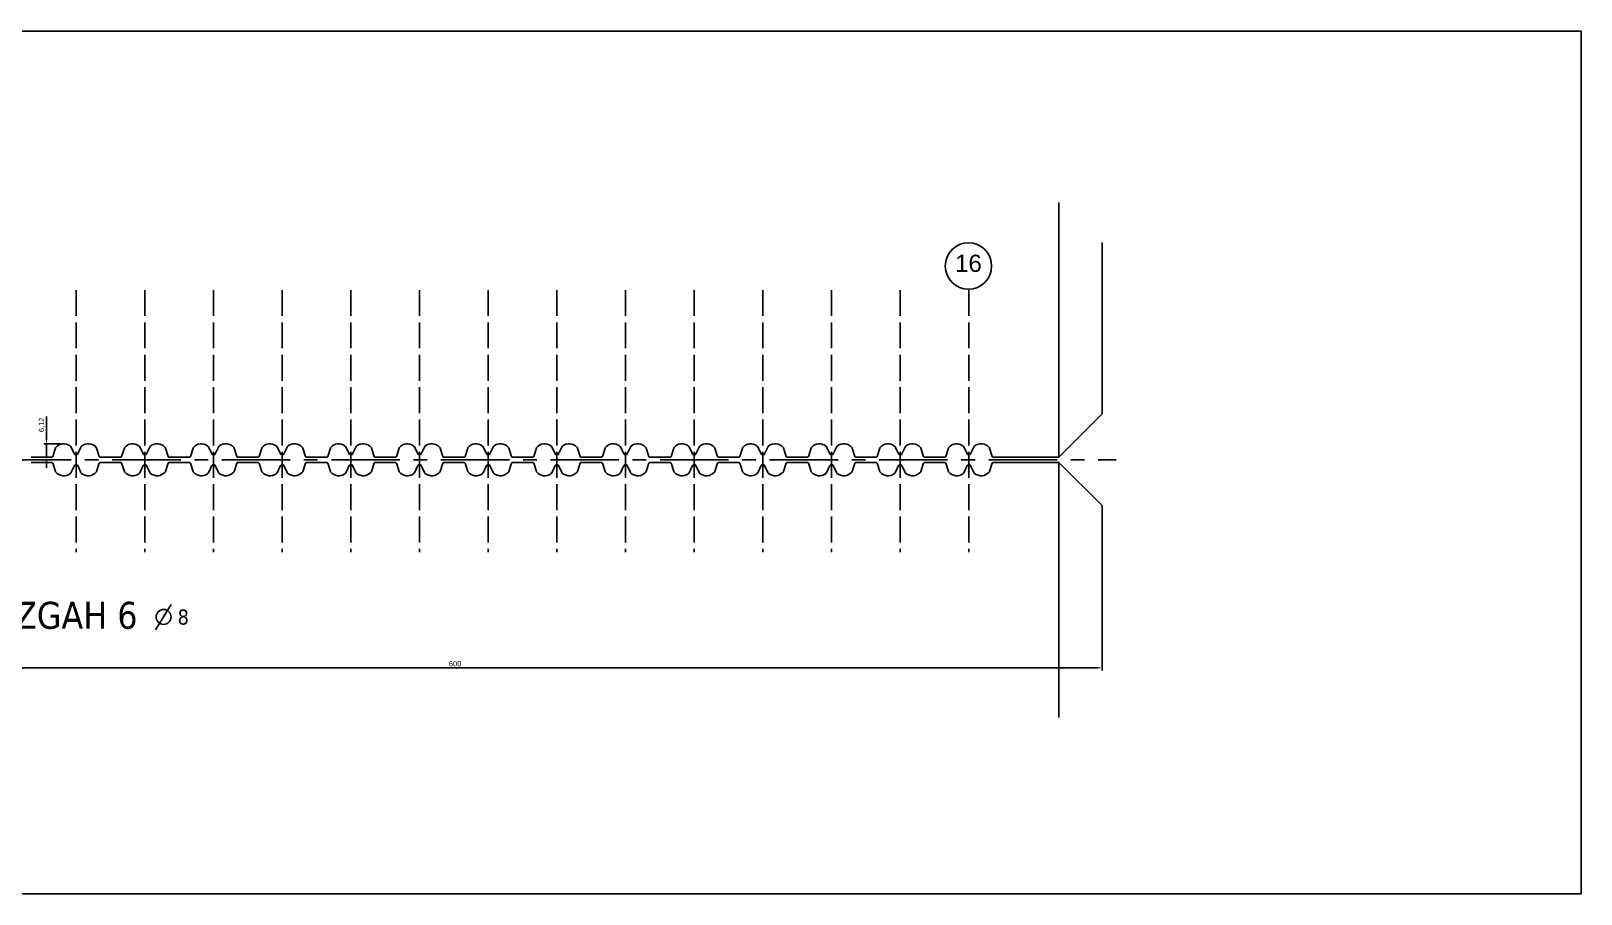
# Model space of a CAD drawing. Header units: millimetres. Extents: x 1526 to 31626, y -4643 to 9189.
# Drawn here: x 23361 to 24080, y -2643 to -2243 of the extents above; entities that cross this region are included whole.
import ezdxf

# ---------------------------------------------------------------- set-up
doc = ezdxf.new("R2010")
doc.units = ezdxf.units.MM
doc.linetypes.add('ACAD_ISO02W100', pattern=[15, 12, -3])
doc.linetypes.add('CENTER', pattern=[50.8, 31.75, -6.35, 6.35, -6.35])
doc.styles.get("Standard").update_dxf_attribs({"font": 'arial.ttf'})
doc.dimstyles.new('ISO-25', dxfattribs={"dimtxt": 2.5, "dimasz": 2.5, "dimexe": 1.25, "dimexo": 0.625, "dimtad": 1, "dimtxsty": 'Standard', "dimcen": 2.5, "dimadec": 0, "dimazin": 0, "dimtfac": 1, "dimtmove": 0, "dimatfit": 3, "dimfxl": 1, "dimarcsym": 0})

# ---------------------------------------------------------------- blocks, each defined once
blk = doc.blocks.new('*D2259')
at = {"color": 0, "lineweight": -2, "transparency": 16777216}
for p, q in [((23258, -2464.02), (23258, -2539.82)), ((23858, -2473.52), (23858, -2539.82)), ((23260.5, -2538.57), (23855.5, -2538.57))]:
    blk.add_line(p, q, dxfattribs=at)
at = {"color": 0, "transparency": 16777216}
for points in [[(23260.5, -2538.15), (23260.5, -2538.98), (23258, -2538.57)], [(23855.5, -2538.15), (23855.5, -2538.98), (23858, -2538.57)]]:
    blk.add_solid(points, dxfattribs=at)
at = {"layer": 'Defpoints', "color": 0, "transparency": 16777216}
for p in [(23258, -2463.4), (23858, -2472.9), (23858, -2538.57)]:
    blk.add_point(p, dxfattribs=at)
at = {"color": 0, "transparency": 16777216, "insert": (23558, -2536.67), "char_height": 2.5, "attachment_point": 5}
blk.add_mtext('600', dxfattribs=at)
blk = doc.blocks.new('*D2124')
at = {"color": 0, "lineweight": -2, "transparency": 16777216}
for p, q in [((23368.53, -2432.28), (23368.53, -2422.05)), ((23375.38, -2434.78), (23367.28, -2434.78)), ((23368.53, -2440.9), (23368.53, -2434.78)), ((23366.94, -2440.9), (23369.78, -2440.9)), ((23368.53, -2443.4), (23368.53, -2445.9))]:
    blk.add_line(p, q, dxfattribs=at)
at = {"color": 0, "transparency": 16777216}
for points in [[(23368.11, -2432.28), (23368.95, -2432.28), (23368.53, -2434.78)], [(23368.11, -2443.4), (23368.95, -2443.4), (23368.53, -2440.9)]]:
    blk.add_solid(points, dxfattribs=at)
at = {"layer": 'Defpoints', "color": 0, "transparency": 16777216}
for p in [(23368.53, -2434.78), (23376.01, -2434.78), (23366.31, -2440.9)]:
    blk.add_point(p, dxfattribs=at)
at = {"color": 0, "lineweight": 15, "transparency": 16777216, "insert": (23366.4, -2425.91), "char_height": 2.5, "attachment_point": 5, "rotation": 90}
blk.add_mtext('6,12', dxfattribs=at)

msp = doc.modelspace()

# ---------------------------------------------------------------- linework, layer by layer
for p, q in [((23837.99851, -2440.89546), (23837.99851, -2322.91406)), ((23857.99851, -2420.89546), (23857.99851, -2341.38509)), ((23837.99851, -2440.89546), (23857.99851, -2420.89546)), ((23380.00298, -2436.38915), (23381.44869, -2439.4415)), ((23384.46705, -2436.2237), (23383.01059, -2439.4415)), ((23411.93303, -2436.38915), (23413.37873, -2439.4415)), ((23416.39709, -2436.2237), (23414.94064, -2439.4415)), ((23443.77475, -2436.38915), (23445.22045, -2439.4415)), ((23448.23881, -2436.2237), (23446.78236, -2439.4415)), ((23475.61648, -2436.38915), (23477.06218, -2439.4415)), ((23480.08054, -2436.2237), (23478.62408, -2439.4415)), ((23507.4582, -2436.38915), (23508.9039, -2439.4415)), ((23511.92226, -2436.2237), (23510.46581, -2439.4415)), ((23539.29992, -2436.38915), (23540.74563, -2439.4415)), ((23543.76399, -2436.2237), (23542.30753, -2439.4415)), ((23571.14165, -2436.38915), (23572.58735, -2439.4415)), ((23575.60571, -2436.2237), (23574.14925, -2439.4415)), ((23602.98337, -2436.38915), (23604.42907, -2439.4415)), ((23607.44743, -2436.2237), (23605.99098, -2439.4415)), ((23634.82509, -2436.38915), (23636.2708, -2439.4415)), ((23639.28916, -2436.2237), (23637.8327, -2439.4415)), ((23666.66682, -2436.38915), (23668.11252, -2439.4415)), ((23671.13088, -2436.2237), (23669.67443, -2439.4415)), ((23698.50854, -2436.38915), (23699.95425, -2439.4415)), ((23702.97261, -2436.2237), (23701.51615, -2439.4415)), ((23730.35027, -2436.38915), (23731.79597, -2439.4415)), ((23734.81433, -2436.2237), (23733.35787, -2439.4415)), ((23762.19199, -2436.38915), (23763.63769, -2439.4415)), ((23766.65605, -2436.2237), (23765.1996, -2439.4415)), ((23794.03371, -2436.38915), (23795.47942, -2439.4415)), ((23798.49778, -2436.2237), (23797.04132, -2439.4415)), ((23361.39087, -2440.89546), (23371.2326, -2440.89546)), ((23361.39087, -2443.39546), (23371.2326, -2443.39546)), ((23393.32092, -2440.89546), (23403.16264, -2440.89546)), ((23393.32092, -2443.39546), (23403.16264, -2443.39546)), ((23425.16264, -2440.89546), (23435.00436, -2440.89546)), ((23425.16264, -2443.39546), (23435.00436, -2443.39546)), ((23457.00436, -2440.89546), (23466.84609, -2440.89546)), ((23457.00436, -2443.39546), (23466.84609, -2443.39546)), ((23488.84609, -2440.89546), (23498.68781, -2440.89546)), ((23488.84609, -2443.39546), (23498.68781, -2443.39546)), ((23520.68781, -2440.89546), (23530.52954, -2440.89546)), ((23520.68781, -2443.39546), (23530.52954, -2443.39546)), ((23552.52954, -2440.89546), (23562.37126, -2440.89546)), ((23552.52954, -2443.39546), (23562.37126, -2443.39546)), ((23584.37126, -2440.89546), (23594.21298, -2440.89546)), ((23584.37126, -2443.39546), (23594.21298, -2443.39546)), ((23616.21298, -2440.89546), (23626.05471, -2440.89546)), ((23616.21298, -2443.39546), (23626.05471, -2443.39546)), ((23648.05471, -2440.89546), (23657.89643, -2440.89546)), ((23648.05471, -2443.39546), (23657.89643, -2443.39546)), ((23679.89643, -2440.89546), (23689.73815, -2440.89546)), ((23679.89643, -2443.39546), (23689.73815, -2443.39546)), ((23711.73815, -2440.89546), (23721.57988, -2440.89546)), ((23711.73815, -2443.39546), (23721.57988, -2443.39546)), ((23743.57988, -2440.89546), (23753.4216, -2440.89546)), ((23743.57988, -2443.39546), (23753.4216, -2443.39546)), ((23775.4216, -2440.89546), (23785.26333, -2440.89546)), ((23775.4216, -2443.39546), (23785.26333, -2443.39546)), ((23807.26333, -2440.89546), (23837.99851, -2440.89546)), ((23807.26333, -2443.39546), (23837.99851, -2443.39546)), ((23837.99851, -2443.39546), (23837.99851, -2561.57532)), ((23837.99851, -2443.39546), (23857.99851, -2463.39546)), ((23380.00298, -2447.90176), (23381.44869, -2444.84942)), ((23382.2326, -2445.89546), (23382.2326, -2446.99546)), ((23384.46705, -2448.06721), (23383.01059, -2444.84942)), ((23411.93303, -2447.90176), (23413.37873, -2444.84942)), ((23414.16264, -2445.89546), (23414.16264, -2446.99546)), ((23416.39709, -2448.06721), (23414.94064, -2444.84942)), ((23443.77475, -2447.90176), (23445.22045, -2444.84942)), ((23446.00436, -2445.89546), (23446.00436, -2446.99546)), ((23448.23881, -2448.06721), (23446.78236, -2444.84942)), ((23475.61648, -2447.90176), (23477.06218, -2444.84942)), ((23477.84609, -2445.89546), (23477.84609, -2446.99546)), ((23480.08054, -2448.06721), (23478.62408, -2444.84942)), ((23507.4582, -2447.90176), (23508.9039, -2444.84942)), ((23509.68781, -2445.89546), (23509.68781, -2446.99546)), ((23511.92226, -2448.06721), (23510.46581, -2444.84942)), ((23539.29992, -2447.90176), (23540.74563, -2444.84942)), ((23541.52954, -2445.89546), (23541.52954, -2446.99546)), ((23543.76399, -2448.06721), (23542.30753, -2444.84942)), ((23571.14165, -2447.90176), (23572.58735, -2444.84942)), ((23573.37126, -2445.89546), (23573.37126, -2446.99546)), ((23575.60571, -2448.06721), (23574.14925, -2444.84942)), ((23602.98337, -2447.90176), (23604.42907, -2444.84942)), ((23605.21298, -2445.89546), (23605.21298, -2446.99546)), ((23607.44743, -2448.06721), (23605.99098, -2444.84942)), ((23634.82509, -2447.90176), (23636.2708, -2444.84942)), ((23637.05471, -2445.89546), (23637.05471, -2446.99546)), ((23639.28916, -2448.06721), (23637.8327, -2444.84942)), ((23666.66682, -2447.90176), (23668.11252, -2444.84942)), ((23668.89643, -2445.89546), (23668.89643, -2446.99546)), ((23671.13088, -2448.06721), (23669.67443, -2444.84942)), ((23698.50854, -2447.90176), (23699.95425, -2444.84942)), ((23700.73815, -2445.89546), (23700.73815, -2446.99546)), ((23702.97261, -2448.06721), (23701.51615, -2444.84942)), ((23730.35027, -2447.90176), (23731.79597, -2444.84942)), ((23732.57988, -2445.89546), (23732.57988, -2446.99546)), ((23734.81433, -2448.06721), (23733.35787, -2444.84942)), ((23762.19199, -2447.90176), (23763.63769, -2444.84942)), ((23764.4216, -2445.89546), (23764.4216, -2446.99546)), ((23766.65605, -2448.06721), (23765.1996, -2444.84942)), ((23794.03371, -2447.90176), (23795.47942, -2444.84942)), ((23796.26333, -2445.89546), (23796.26333, -2446.99546)), ((23798.49778, -2448.06721), (23797.04132, -2444.84942)), ((23857.99851, -2463.39546), (23857.99851, -2539.08221)), ((23419.11899, -2521.02416), (23426.40079, -2509.25696))]:
    msp.add_line(p, q)
at = {"linetype": 'ACAD_ISO02W100', "lineweight": 15}
msp.add_line((23382.23861, -2363.48199), (23382.23861, -2484.98639), dxfattribs=at)
at = {"linetype": 'ACAD_ISO02W100'}
for p, q in [((23382.23861, -2363.48199), (23382.23861, -2484.98639)), ((23414.16865, -2363.48199), (23414.16865, -2484.98639)), ((23446.01038, -2363.48199), (23446.01038, -2484.98639)), ((23477.8521, -2363.48199), (23477.8521, -2484.98639)), ((23509.69383, -2363.48199), (23509.69383, -2484.98639)), ((23541.53555, -2363.48199), (23541.53555, -2484.98639)), ((23573.37727, -2363.48199), (23573.37727, -2484.98639)), ((23605.219, -2363.48199), (23605.219, -2484.98639)), ((23637.06072, -2363.48199), (23637.06072, -2484.98639)), ((23668.90244, -2363.48199), (23668.90244, -2484.98639)), ((23700.74417, -2363.48199), (23700.74417, -2484.98639)), ((23732.58589, -2363.48199), (23732.58589, -2484.98639)), ((23764.42762, -2363.48199), (23764.42762, -2484.98639)), ((23796.26934, -2363.48199), (23796.26934, -2484.98639))]:
    msp.add_line(p, q, dxfattribs=at)
at = {"color": 1, "linetype": 'CENTER'}
msp.add_line((23246.60985, -2442.14546), (23864.46284, -2442.14546), dxfattribs=at)
at = {"color": 0}
for p, q in [((23371.45453, -2440.55556), (23372.6994, -2436.69739)), ((23393.01066, -2440.55556), (23391.76579, -2436.69739)), ((23403.38457, -2440.55556), (23404.62944, -2436.69739)), ((23424.94071, -2440.55556), (23423.69584, -2436.69739)), ((23435.2263, -2440.55556), (23436.47117, -2436.69739)), ((23456.78243, -2440.55556), (23455.53756, -2436.69739)), ((23467.06802, -2440.55556), (23468.31289, -2436.69739)), ((23488.62415, -2440.55556), (23487.37928, -2436.69739)), ((23498.90974, -2440.55556), (23500.15462, -2436.69739)), ((23520.46588, -2440.55556), (23519.22101, -2436.69739)), ((23530.75147, -2440.55556), (23531.99634, -2436.69739)), ((23552.3076, -2440.55556), (23551.06273, -2436.69739)), ((23562.59319, -2440.55556), (23563.83806, -2436.69739)), ((23584.14933, -2440.55556), (23582.90446, -2436.69739)), ((23594.43492, -2440.55556), (23595.67979, -2436.69739)), ((23615.99105, -2440.55556), (23614.74618, -2436.69739)), ((23626.27664, -2440.55556), (23627.52151, -2436.69739)), ((23647.83277, -2440.55556), (23646.5879, -2436.69739)), ((23658.11836, -2440.55556), (23659.36323, -2436.69739)), ((23679.6745, -2440.55556), (23678.42963, -2436.69739)), ((23689.96009, -2440.55556), (23691.20496, -2436.69739)), ((23711.51622, -2440.55556), (23710.27135, -2436.69739)), ((23721.80181, -2440.55556), (23723.04668, -2436.69739)), ((23743.35795, -2440.55556), (23742.11307, -2436.69739)), ((23753.64354, -2440.55556), (23754.88841, -2436.69739)), ((23775.19967, -2440.55556), (23773.9548, -2436.69739)), ((23785.48526, -2440.55556), (23786.73013, -2436.69739)), ((23807.04139, -2440.55556), (23805.79652, -2436.69739)), ((23371.45453, -2443.73536), (23372.6994, -2447.59353)), ((23393.01066, -2443.73536), (23391.76579, -2447.59353)), ((23403.38457, -2443.73536), (23404.62944, -2447.59353)), ((23424.94071, -2443.73536), (23423.69584, -2447.59353)), ((23435.2263, -2443.73536), (23436.47117, -2447.59353)), ((23456.78243, -2443.73536), (23455.53756, -2447.59353)), ((23467.06802, -2443.73536), (23468.31289, -2447.59353)), ((23488.62415, -2443.73536), (23487.37928, -2447.59353)), ((23498.90974, -2443.73536), (23500.15462, -2447.59353)), ((23520.46588, -2443.73536), (23519.22101, -2447.59353)), ((23530.75147, -2443.73536), (23531.99634, -2447.59353)), ((23552.3076, -2443.73536), (23551.06273, -2447.59353)), ((23562.59319, -2443.73536), (23563.83806, -2447.59353)), ((23584.14933, -2443.73536), (23582.90446, -2447.59353)), ((23594.43492, -2443.73536), (23595.67979, -2447.59353)), ((23615.99105, -2443.73536), (23614.74618, -2447.59353)), ((23626.27664, -2443.73536), (23627.52151, -2447.59353)), ((23647.83277, -2443.73536), (23646.5879, -2447.59353)), ((23658.11836, -2443.73536), (23659.36323, -2447.59353)), ((23679.6745, -2443.73536), (23678.42963, -2447.59353)), ((23689.96009, -2443.73536), (23691.20496, -2447.59353)), ((23711.51622, -2443.73536), (23710.27135, -2447.59353)), ((23721.80181, -2443.73536), (23723.04668, -2447.59353)), ((23743.35795, -2443.73536), (23742.11307, -2447.59353)), ((23753.64354, -2443.73536), (23754.88841, -2447.59353)), ((23775.19967, -2443.73536), (23773.9548, -2447.59353)), ((23785.48526, -2443.73536), (23786.73013, -2447.59353)), ((23807.04139, -2443.73536), (23805.79652, -2447.59353))]:
    msp.add_line(p, q, dxfattribs=at)
at = {"color": 2}
for points in [[(23045.78235, -2243.4056), (24080.04853, -2243.4056)], [(23045.78239, -2643.4056), (23045.78239, -2243.4056), (24080.04857, -2243.4056), (24080.04857, -2643.4056), (23045.78239, -2643.4056), (23045.78239, -2243.4056)]]:
    msp.add_lwpolyline(points, dxfattribs=at)
for centre, radius in [((23796.02303, -2352.33203), 10.75362), ((23422.84228, -2515.00741), 3.47217)]:
    msp.add_circle(centre, radius)
for centre, radius, start, end in [((23373.40043, -2436.88265), 0.72509, 136.56097302, 165.1965397), ((23376.57518, -2439.7491), 5.00225, 55.28432293, 137.7242532), ((23377.93277, -2437.38458), 2.2971, 25.67984804, 49.52074843), ((23386.8653, -2437.85144), 2.89847, 135.13993271, 145.83451381), ((23387.89001, -2439.7491), 5.00225, 42.2757468, 127.99347675), ((23391.06477, -2436.88265), 0.72509, 14.8034603, 43.43902698), ((23405.33047, -2436.88265), 0.72509, 136.56097302, 165.1965397), ((23408.50522, -2439.7491), 5.00225, 55.28432293, 137.7242532), ((23409.86281, -2437.38458), 2.2971, 25.67984804, 49.52074843), ((23418.79534, -2437.85144), 2.89847, 135.13993271, 145.83451381), ((23419.82006, -2439.7491), 5.00225, 42.2757468, 127.99347675), ((23422.99481, -2436.88265), 0.72509, 14.8034603, 43.43902698), ((23437.17219, -2436.88265), 0.72509, 136.56097302, 165.1965397), ((23440.34695, -2439.7491), 5.00225, 55.28432293, 137.7242532), ((23441.70453, -2437.38458), 2.2971, 25.67984804, 49.52074843), ((23450.63706, -2437.85144), 2.89847, 135.13993271, 145.83451381), ((23451.66178, -2439.7491), 5.00225, 42.2757468, 127.99347675), ((23454.83653, -2436.88265), 0.72509, 14.8034603, 43.43902698), ((23469.01392, -2436.88265), 0.72509, 136.56097302, 165.1965397), ((23472.18867, -2439.7491), 5.00225, 55.28432293, 137.7242532), ((23473.54626, -2437.38458), 2.2971, 25.67984804, 49.52074843), ((23482.47879, -2437.85144), 2.89847, 135.13993271, 145.83451381), ((23483.50351, -2439.7491), 5.00225, 42.2757468, 127.99347675), ((23486.67826, -2436.88265), 0.72509, 14.8034603, 43.43902698), ((23500.85564, -2436.88265), 0.72509, 136.56097302, 165.1965397), ((23504.03039, -2439.7491), 5.00225, 55.28432293, 137.7242532), ((23505.38798, -2437.38458), 2.2971, 25.67984804, 49.52074843), ((23514.32051, -2437.85144), 2.89847, 135.13993271, 145.83451381), ((23515.34523, -2439.7491), 5.00225, 42.2757468, 127.99347675), ((23518.51998, -2436.88265), 0.72509, 14.8034603, 43.43902698), ((23532.69737, -2436.88265), 0.72509, 136.56097302, 165.1965397), ((23535.87212, -2439.7491), 5.00225, 55.28432293, 137.7242532), ((23537.22971, -2437.38458), 2.2971, 25.67984804, 49.52074843), ((23546.16224, -2437.85144), 2.89847, 135.13993271, 145.83451381), ((23547.18695, -2439.7491), 5.00225, 42.2757468, 127.99347675), ((23550.3617, -2436.88265), 0.72509, 14.8034603, 43.43902698), ((23564.53909, -2436.88265), 0.72509, 136.56097302, 165.1965397), ((23567.71384, -2439.7491), 5.00225, 55.28432293, 137.7242532), ((23569.07143, -2437.38458), 2.2971, 25.67984804, 49.52074843), ((23578.00396, -2437.85144), 2.89847, 135.13993271, 145.83451381), ((23579.02868, -2439.7491), 5.00225, 42.2757468, 127.99347675), ((23582.20343, -2436.88265), 0.72509, 14.8034603, 43.43902698), ((23596.38081, -2436.88265), 0.72509, 136.56097302, 165.1965397), ((23599.55556, -2439.7491), 5.00225, 55.28432293, 137.7242532), ((23600.91315, -2437.38458), 2.2971, 25.67984804, 49.52074843), ((23609.84568, -2437.85144), 2.89847, 135.13993271, 145.83451381), ((23610.8704, -2439.7491), 5.00225, 42.2757468, 127.99347675), ((23614.04515, -2436.88265), 0.72509, 14.8034603, 43.43902698), ((23628.22254, -2436.88265), 0.72509, 136.56097302, 165.1965397), ((23631.39729, -2439.7491), 5.00225, 55.28432293, 137.7242532), ((23632.75488, -2437.38458), 2.2971, 25.67984804, 49.52074843), ((23641.68741, -2437.85144), 2.89847, 135.13993271, 145.83451381), ((23642.71213, -2439.7491), 5.00225, 42.2757468, 127.99347675), ((23645.88688, -2436.88265), 0.72509, 14.8034603, 43.43902698), ((23660.06426, -2436.88265), 0.72509, 136.56097302, 165.1965397), ((23663.23901, -2439.7491), 5.00225, 55.28432293, 137.7242532), ((23664.5966, -2437.38458), 2.2971, 25.67984804, 49.52074843), ((23673.52913, -2437.85144), 2.89847, 135.13993271, 145.83451381), ((23674.55385, -2439.7491), 5.00225, 42.2757468, 127.99347675), ((23677.7286, -2436.88265), 0.72509, 14.8034603, 43.43902698), ((23691.90599, -2436.88265), 0.72509, 136.56097302, 165.1965397), ((23695.08074, -2439.7491), 5.00225, 55.28432293, 137.7242532), ((23696.43832, -2437.38458), 2.2971, 25.67984804, 49.52074843), ((23705.37086, -2437.85144), 2.89847, 135.13993271, 145.83451381), ((23706.39557, -2439.7491), 5.00225, 42.2757468, 127.99347675), ((23709.57032, -2436.88265), 0.72509, 14.8034603, 43.43902698), ((23723.74771, -2436.88265), 0.72509, 136.56097302, 165.1965397), ((23726.92246, -2439.7491), 5.00225, 55.28432293, 137.7242532), ((23728.28005, -2437.38458), 2.2971, 25.67984804, 49.52074843), ((23737.21258, -2437.85144), 2.89847, 135.13993271, 145.83451381), ((23738.2373, -2439.7491), 5.00225, 42.2757468, 127.99347675), ((23741.41205, -2436.88265), 0.72509, 14.8034603, 43.43902698), ((23755.58943, -2436.88265), 0.72509, 136.56097302, 165.1965397), ((23758.76418, -2439.7491), 5.00225, 55.28432293, 137.7242532), ((23760.12177, -2437.38458), 2.2971, 25.67984804, 49.52074843), ((23769.0543, -2437.85144), 2.89847, 135.13993271, 145.83451381), ((23770.07902, -2439.7491), 5.00225, 42.2757468, 127.99347675), ((23773.25377, -2436.88265), 0.72509, 14.8034603, 43.43902698), ((23787.43116, -2436.88265), 0.72509, 136.56097302, 165.1965397), ((23790.60591, -2439.7491), 5.00225, 55.28432293, 137.7242532), ((23791.9635, -2437.38458), 2.2971, 25.67984804, 49.52074843), ((23800.89603, -2437.85144), 2.89847, 135.13993271, 145.83451381), ((23801.92074, -2439.7491), 5.00225, 42.2757468, 127.99347675), ((23805.0955, -2436.88265), 0.72509, 14.8034603, 43.43902698), ((23370.86677, -2440.41419), 0.60452, 307.23966701, 346.47617537), ((23370.86677, -2443.87672), 0.60452, 13.52382463, 52.76033299), ((23382.00598, -2439.22404), 0.59821, 201.31575058, 241.99714617), ((23382.2326, -2436.79546), 3, 260.26086222, 279.62457831), ((23382.57954, -2439.3377), 0.44337, 290.41130635, 346.46021129), ((23393.59842, -2440.41419), 0.60452, 193.52382463, 232.76033299), ((23393.59842, -2443.87672), 0.60452, 127.23966701, 166.47617537), ((23402.79681, -2440.41419), 0.60452, 307.23966701, 346.47617537), ((23402.79681, -2443.87672), 0.60452, 13.52382463, 52.76033299), ((23413.93602, -2439.22404), 0.59821, 201.31575058, 241.99714617), ((23414.16264, -2436.79546), 3, 260.26086222, 279.62457831), ((23414.50959, -2439.3377), 0.44337, 290.41130635, 346.46021129), ((23425.52846, -2440.41419), 0.60452, 193.52382463, 232.76033299), ((23425.52846, -2443.87672), 0.60452, 127.23966701, 166.47617537), ((23434.63854, -2440.41419), 0.60452, 307.23966701, 346.47617537), ((23434.63854, -2443.87672), 0.60452, 13.52382463, 52.76033299), ((23445.77775, -2439.22404), 0.59821, 201.31575058, 241.99714617), ((23446.00436, -2436.79546), 3, 260.26086222, 279.62457831), ((23446.35131, -2439.3377), 0.44337, 290.41130635, 346.46021129), ((23457.37019, -2440.41419), 0.60452, 193.52382463, 232.76033299), ((23457.37019, -2443.87672), 0.60452, 127.23966701, 166.47617537), ((23466.48026, -2440.41419), 0.60452, 307.23966701, 346.47617537), ((23466.48026, -2443.87672), 0.60452, 13.52382463, 52.76033299), ((23477.61947, -2439.22404), 0.59821, 201.31575058, 241.99714617), ((23477.84609, -2436.79546), 3, 260.26086222, 279.62457831), ((23478.19303, -2439.3377), 0.44337, 290.41130635, 346.46021129), ((23489.21191, -2440.41419), 0.60452, 193.52382463, 232.76033299), ((23489.21191, -2443.87672), 0.60452, 127.23966701, 166.47617537), ((23498.32199, -2440.41419), 0.60452, 307.23966701, 346.47617537), ((23498.32199, -2443.87672), 0.60452, 13.52382463, 52.76033299), ((23509.46119, -2439.22404), 0.59821, 201.31575058, 241.99714617), ((23509.68781, -2436.79546), 3, 260.26086222, 279.62457831), ((23510.03476, -2439.3377), 0.44337, 290.41130635, 346.46021129), ((23521.05364, -2440.41419), 0.60452, 193.52382463, 232.76033299), ((23521.05364, -2443.87672), 0.60452, 127.23966701, 166.47617537), ((23530.16371, -2440.41419), 0.60452, 307.23966701, 346.47617537), ((23530.16371, -2443.87672), 0.60452, 13.52382463, 52.76033299), ((23541.30292, -2439.22404), 0.59821, 201.31575058, 241.99714617), ((23541.52954, -2436.79546), 3, 260.26086222, 279.62457831), ((23541.87648, -2439.3377), 0.44337, 290.41130635, 346.46021129), ((23552.89536, -2440.41419), 0.60452, 193.52382463, 232.76033299), ((23552.89536, -2443.87672), 0.60452, 127.23966701, 166.47617537), ((23562.00543, -2440.41419), 0.60452, 307.23966701, 346.47617537), ((23562.00543, -2443.87672), 0.60452, 13.52382463, 52.76033299), ((23573.14464, -2439.22404), 0.59821, 201.31575058, 241.99714617), ((23573.37126, -2436.79546), 3, 260.26086222, 279.62457831), ((23573.71821, -2439.3377), 0.44337, 290.41130635, 346.46021129), ((23584.73708, -2440.41419), 0.60452, 193.52382463, 232.76033299), ((23584.73708, -2443.87672), 0.60452, 127.23966701, 166.47617537), ((23593.84716, -2440.41419), 0.60452, 307.23966701, 346.47617537), ((23593.84716, -2443.87672), 0.60452, 13.52382463, 52.76033299), ((23604.98637, -2439.22404), 0.59821, 201.31575058, 241.99714617), ((23605.21298, -2436.79546), 3, 260.26086222, 279.62457831), ((23605.55993, -2439.3377), 0.44337, 290.41130635, 346.46021129), ((23616.57881, -2440.41419), 0.60452, 193.52382463, 232.76033299), ((23616.57881, -2443.87672), 0.60452, 127.23966701, 166.47617537), ((23625.68888, -2440.41419), 0.60452, 307.23966701, 346.47617537), ((23625.68888, -2443.87672), 0.60452, 13.52382463, 52.76033299), ((23636.82809, -2439.22404), 0.59821, 201.31575058, 241.99714617), ((23637.05471, -2436.79546), 3, 260.26086222, 279.62457831), ((23637.40165, -2439.3377), 0.44337, 290.41130635, 346.46021129), ((23648.42053, -2440.41419), 0.60452, 193.52382463, 232.76033299), ((23648.42053, -2443.87672), 0.60452, 127.23966701, 166.47617537), ((23657.53061, -2440.41419), 0.60452, 307.23966701, 346.47617537), ((23657.53061, -2443.87672), 0.60452, 13.52382463, 52.76033299), ((23668.66981, -2439.22404), 0.59821, 201.31575058, 241.99714617), ((23668.89643, -2436.79546), 3, 260.26086222, 279.62457831), ((23669.24338, -2439.3377), 0.44337, 290.41130635, 346.46021129), ((23680.26226, -2440.41419), 0.60452, 193.52382463, 232.76033299), ((23680.26226, -2443.87672), 0.60452, 127.23966701, 166.47617537), ((23689.37233, -2440.41419), 0.60452, 307.23966701, 346.47617537), ((23689.37233, -2443.87672), 0.60452, 13.52382463, 52.76033299), ((23700.51154, -2439.22404), 0.59821, 201.31575058, 241.99714617), ((23700.73815, -2436.79546), 3, 260.26086222, 279.62457831), ((23701.0851, -2439.3377), 0.44337, 290.41130635, 346.46021129), ((23712.10398, -2440.41419), 0.60452, 193.52382463, 232.76033299), ((23712.10398, -2443.87672), 0.60452, 127.23966701, 166.47617537), ((23721.21405, -2440.41419), 0.60452, 307.23966701, 346.47617537), ((23721.21405, -2443.87672), 0.60452, 13.52382463, 52.76033299), ((23732.35326, -2439.22404), 0.59821, 201.31575058, 241.99714617), ((23732.57988, -2436.79546), 3, 260.26086222, 279.62457831), ((23732.92682, -2439.3377), 0.44337, 290.41130635, 346.46021129), ((23743.9457, -2440.41419), 0.60452, 193.52382463, 232.76033299), ((23743.9457, -2443.87672), 0.60452, 127.23966701, 166.47617537), ((23753.05578, -2440.41419), 0.60452, 307.23966701, 346.47617537), ((23753.05578, -2443.87672), 0.60452, 13.52382463, 52.76033299), ((23764.19499, -2439.22404), 0.59821, 201.31575058, 241.99714617), ((23764.4216, -2436.79546), 3, 260.26086222, 279.62457831), ((23764.76855, -2439.3377), 0.44337, 290.41130635, 346.46021129), ((23775.78743, -2440.41419), 0.60452, 193.52382463, 232.76033299), ((23775.78743, -2443.87672), 0.60452, 127.23966701, 166.47617537), ((23784.8975, -2440.41419), 0.60452, 307.23966701, 346.47617537), ((23784.8975, -2443.87672), 0.60452, 13.52382463, 52.76033299), ((23796.03671, -2439.22404), 0.59821, 201.31575058, 241.99714617), ((23796.26333, -2436.79546), 3, 260.26086222, 279.62457831), ((23796.61027, -2439.3377), 0.44337, 290.41130635, 346.46021129), ((23807.62915, -2440.41419), 0.60452, 193.52382463, 232.76033299), ((23807.62915, -2443.87672), 0.60452, 127.23966701, 166.47617537), ((23373.40043, -2447.40826), 0.72509, 194.8034603, 223.43902698), ((23376.57518, -2444.54181), 5.00225, 222.2757468, 304.71567707), ((23377.93277, -2446.90633), 2.2971, 310.47925157, 334.32015196), ((23382.00598, -2445.06687), 0.59821, 118.00285383, 158.68424942), ((23382.2326, -2447.49546), 3, 80.37542169, 99.73913778), ((23382.57954, -2444.95322), 0.44337, 13.53978871, 69.58869365), ((23386.8653, -2446.43947), 2.89847, 214.16548619, 224.86006729), ((23387.89001, -2444.54181), 5.00225, 232.00652325, 317.7242532), ((23391.06477, -2447.40826), 0.72509, 316.56097302, 345.1965397), ((23405.33047, -2447.40826), 0.72509, 194.8034603, 223.43902698), ((23408.50522, -2444.54181), 5.00225, 222.2757468, 304.71567707), ((23409.86281, -2446.90633), 2.2971, 310.47925157, 334.32015196), ((23413.93602, -2445.06687), 0.59821, 118.00285383, 158.68424942), ((23414.16264, -2447.49546), 3, 80.37542169, 99.73913778), ((23414.50959, -2444.95322), 0.44337, 13.53978871, 69.58869365), ((23418.79534, -2446.43947), 2.89847, 214.16548619, 224.86006729), ((23419.82006, -2444.54181), 5.00225, 232.00652325, 317.7242532), ((23422.99481, -2447.40826), 0.72509, 316.56097302, 345.1965397), ((23437.17219, -2447.40826), 0.72509, 194.8034603, 223.43902698), ((23440.34695, -2444.54181), 5.00225, 222.2757468, 304.71567707), ((23441.70453, -2446.90633), 2.2971, 310.47925157, 334.32015196), ((23445.77775, -2445.06687), 0.59821, 118.00285383, 158.68424942), ((23446.00436, -2447.49546), 3, 80.37542169, 99.73913778), ((23446.35131, -2444.95322), 0.44337, 13.53978871, 69.58869365), ((23450.63706, -2446.43947), 2.89847, 214.16548619, 224.86006729), ((23451.66178, -2444.54181), 5.00225, 232.00652325, 317.7242532), ((23454.83653, -2447.40826), 0.72509, 316.56097302, 345.1965397), ((23469.01392, -2447.40826), 0.72509, 194.8034603, 223.43902698), ((23472.18867, -2444.54181), 5.00225, 222.2757468, 304.71567707), ((23473.54626, -2446.90633), 2.2971, 310.47925157, 334.32015196), ((23477.61947, -2445.06687), 0.59821, 118.00285383, 158.68424942), ((23477.84609, -2447.49546), 3, 80.37542169, 99.73913778), ((23478.19303, -2444.95322), 0.44337, 13.53978871, 69.58869365), ((23482.47879, -2446.43947), 2.89847, 214.16548619, 224.86006729), ((23483.50351, -2444.54181), 5.00225, 232.00652325, 317.7242532), ((23486.67826, -2447.40826), 0.72509, 316.56097302, 345.1965397), ((23500.85564, -2447.40826), 0.72509, 194.8034603, 223.43902698), ((23504.03039, -2444.54181), 5.00225, 222.2757468, 304.71567707), ((23505.38798, -2446.90633), 2.2971, 310.47925157, 334.32015196), ((23509.46119, -2445.06687), 0.59821, 118.00285383, 158.68424942), ((23509.68781, -2447.49546), 3, 80.37542169, 99.73913778), ((23510.03476, -2444.95322), 0.44337, 13.53978871, 69.58869365), ((23514.32051, -2446.43947), 2.89847, 214.16548619, 224.86006729), ((23515.34523, -2444.54181), 5.00225, 232.00652325, 317.7242532), ((23518.51998, -2447.40826), 0.72509, 316.56097302, 345.1965397), ((23532.69737, -2447.40826), 0.72509, 194.8034603, 223.43902698), ((23535.87212, -2444.54181), 5.00225, 222.2757468, 304.71567707), ((23537.22971, -2446.90633), 2.2971, 310.47925157, 334.32015196), ((23541.30292, -2445.06687), 0.59821, 118.00285383, 158.68424942), ((23541.52954, -2447.49546), 3, 80.37542169, 99.73913778), ((23541.87648, -2444.95322), 0.44337, 13.53978871, 69.58869365), ((23546.16224, -2446.43947), 2.89847, 214.16548619, 224.86006729), ((23547.18695, -2444.54181), 5.00225, 232.00652325, 317.7242532), ((23550.3617, -2447.40826), 0.72509, 316.56097302, 345.1965397), ((23564.53909, -2447.40826), 0.72509, 194.8034603, 223.43902698), ((23567.71384, -2444.54181), 5.00225, 222.2757468, 304.71567707), ((23569.07143, -2446.90633), 2.2971, 310.47925157, 334.32015196), ((23573.14464, -2445.06687), 0.59821, 118.00285383, 158.68424942), ((23573.37126, -2447.49546), 3, 80.37542169, 99.73913778), ((23573.71821, -2444.95322), 0.44337, 13.53978871, 69.58869365), ((23578.00396, -2446.43947), 2.89847, 214.16548619, 224.86006729), ((23579.02868, -2444.54181), 5.00225, 232.00652325, 317.7242532), ((23582.20343, -2447.40826), 0.72509, 316.56097302, 345.1965397), ((23596.38081, -2447.40826), 0.72509, 194.8034603, 223.43902698), ((23599.55556, -2444.54181), 5.00225, 222.2757468, 304.71567707), ((23600.91315, -2446.90633), 2.2971, 310.47925157, 334.32015196), ((23604.98637, -2445.06687), 0.59821, 118.00285383, 158.68424942), ((23605.21298, -2447.49546), 3, 80.37542169, 99.73913778), ((23605.55993, -2444.95322), 0.44337, 13.53978871, 69.58869365), ((23609.84568, -2446.43947), 2.89847, 214.16548619, 224.86006729), ((23610.8704, -2444.54181), 5.00225, 232.00652325, 317.7242532), ((23614.04515, -2447.40826), 0.72509, 316.56097302, 345.1965397), ((23628.22254, -2447.40826), 0.72509, 194.8034603, 223.43902698), ((23631.39729, -2444.54181), 5.00225, 222.2757468, 304.71567707), ((23632.75488, -2446.90633), 2.2971, 310.47925157, 334.32015196), ((23636.82809, -2445.06687), 0.59821, 118.00285383, 158.68424942), ((23637.05471, -2447.49546), 3, 80.37542169, 99.73913778), ((23637.40165, -2444.95322), 0.44337, 13.53978871, 69.58869365), ((23641.68741, -2446.43947), 2.89847, 214.16548619, 224.86006729), ((23642.71213, -2444.54181), 5.00225, 232.00652325, 317.7242532), ((23645.88688, -2447.40826), 0.72509, 316.56097302, 345.1965397), ((23660.06426, -2447.40826), 0.72509, 194.8034603, 223.43902698), ((23663.23901, -2444.54181), 5.00225, 222.2757468, 304.71567707), ((23664.5966, -2446.90633), 2.2971, 310.47925157, 334.32015196), ((23668.66981, -2445.06687), 0.59821, 118.00285383, 158.68424942), ((23668.89643, -2447.49546), 3, 80.37542169, 99.73913778), ((23669.24338, -2444.95322), 0.44337, 13.53978871, 69.58869365), ((23673.52913, -2446.43947), 2.89847, 214.16548619, 224.86006729), ((23674.55385, -2444.54181), 5.00225, 232.00652325, 317.7242532), ((23677.7286, -2447.40826), 0.72509, 316.56097302, 345.1965397), ((23691.90599, -2447.40826), 0.72509, 194.8034603, 223.43902698), ((23695.08074, -2444.54181), 5.00225, 222.2757468, 304.71567707), ((23696.43832, -2446.90633), 2.2971, 310.47925157, 334.32015196), ((23700.51154, -2445.06687), 0.59821, 118.00285383, 158.68424942), ((23700.73815, -2447.49546), 3, 80.37542169, 99.73913778), ((23701.0851, -2444.95322), 0.44337, 13.53978871, 69.58869365), ((23705.37086, -2446.43947), 2.89847, 214.16548619, 224.86006729), ((23706.39557, -2444.54181), 5.00225, 232.00652325, 317.7242532), ((23709.57032, -2447.40826), 0.72509, 316.56097302, 345.1965397), ((23723.74771, -2447.40826), 0.72509, 194.8034603, 223.43902698), ((23726.92246, -2444.54181), 5.00225, 222.2757468, 304.71567707), ((23728.28005, -2446.90633), 2.2971, 310.47925157, 334.32015196), ((23732.35326, -2445.06687), 0.59821, 118.00285383, 158.68424942), ((23732.57988, -2447.49546), 3, 80.37542169, 99.73913778), ((23732.92682, -2444.95322), 0.44337, 13.53978871, 69.58869365), ((23737.21258, -2446.43947), 2.89847, 214.16548619, 224.86006729), ((23738.2373, -2444.54181), 5.00225, 232.00652325, 317.7242532), ((23741.41205, -2447.40826), 0.72509, 316.56097302, 345.1965397), ((23755.58943, -2447.40826), 0.72509, 194.8034603, 223.43902698), ((23758.76418, -2444.54181), 5.00225, 222.2757468, 304.71567707), ((23760.12177, -2446.90633), 2.2971, 310.47925157, 334.32015196), ((23764.19499, -2445.06687), 0.59821, 118.00285383, 158.68424942), ((23764.4216, -2447.49546), 3, 80.37542169, 99.73913778), ((23764.76855, -2444.95322), 0.44337, 13.53978871, 69.58869365), ((23769.0543, -2446.43947), 2.89847, 214.16548619, 224.86006729), ((23770.07902, -2444.54181), 5.00225, 232.00652325, 317.7242532), ((23773.25377, -2447.40826), 0.72509, 316.56097302, 345.1965397), ((23787.43116, -2447.40826), 0.72509, 194.8034603, 223.43902698), ((23790.60591, -2444.54181), 5.00225, 222.2757468, 304.71567707), ((23791.9635, -2446.90633), 2.2971, 310.47925157, 334.32015196), ((23796.03671, -2445.06687), 0.59821, 118.00285383, 158.68424942), ((23796.26333, -2447.49546), 3, 80.37542169, 99.73913778), ((23796.61027, -2444.95322), 0.44337, 13.53978871, 69.58869365), ((23800.89603, -2446.43947), 2.89847, 214.16548619, 224.86006729), ((23801.92074, -2444.54181), 5.00225, 232.00652325, 317.7242532), ((23805.0955, -2447.40826), 0.72509, 316.56097302, 345.1965397)]:
    msp.add_arc(centre, radius, start, end)

# ---------------------------------------------------------------- texts
for s, insert, char_height, attachment_point in [('16', (23796.02105, -2351.12616), 8, 5), ('{\\fTahoma|b0|i0|c162|p32;TEZGAH 6}', (23335.63609, -2507.97563), 12.5, 1)]:
    msp.add_mtext(s, dxfattribs=dict(insert=insert, char_height=char_height, attachment_point=attachment_point))
at = {"insert": (23429.30878, -2511.54724), "char_height": 7, "width": 33.292, "attachment_point": 1}
msp.add_mtext('{\\fTahoma|b0|i0|c162|p32;8}', dxfattribs=at)

# ---------------------------------------------------------------- dimensions: what is measured, and where the dimension line sits
at = {"color": 3, "lineweight": 15}
dim = msp.add_linear_dim(base=(23368.53116, -2434.77905), p1=(23366.31173, -2440.89546), p2=(23376.00854, -2434.77905), angle=90, dimstyle='ISO-25', dxfattribs=at)
dim.commit()
dim.dimension.update_dxf_attribs({"geometry": '*D2124', "text_midpoint": (23366.40377, -2425.91309)})
dim = msp.add_linear_dim(base=(23857.99851, -2538.56788), p1=(23258.00326, -2463.39546), p2=(23857.99851, -2472.89843), dimstyle='ISO-25')
dim.commit()
dim.dimension.update_dxf_attribs({"geometry": '*D2259', "text_midpoint": (23558.00089, -2536.66645)})

doc.saveas('drawing.dxf')
